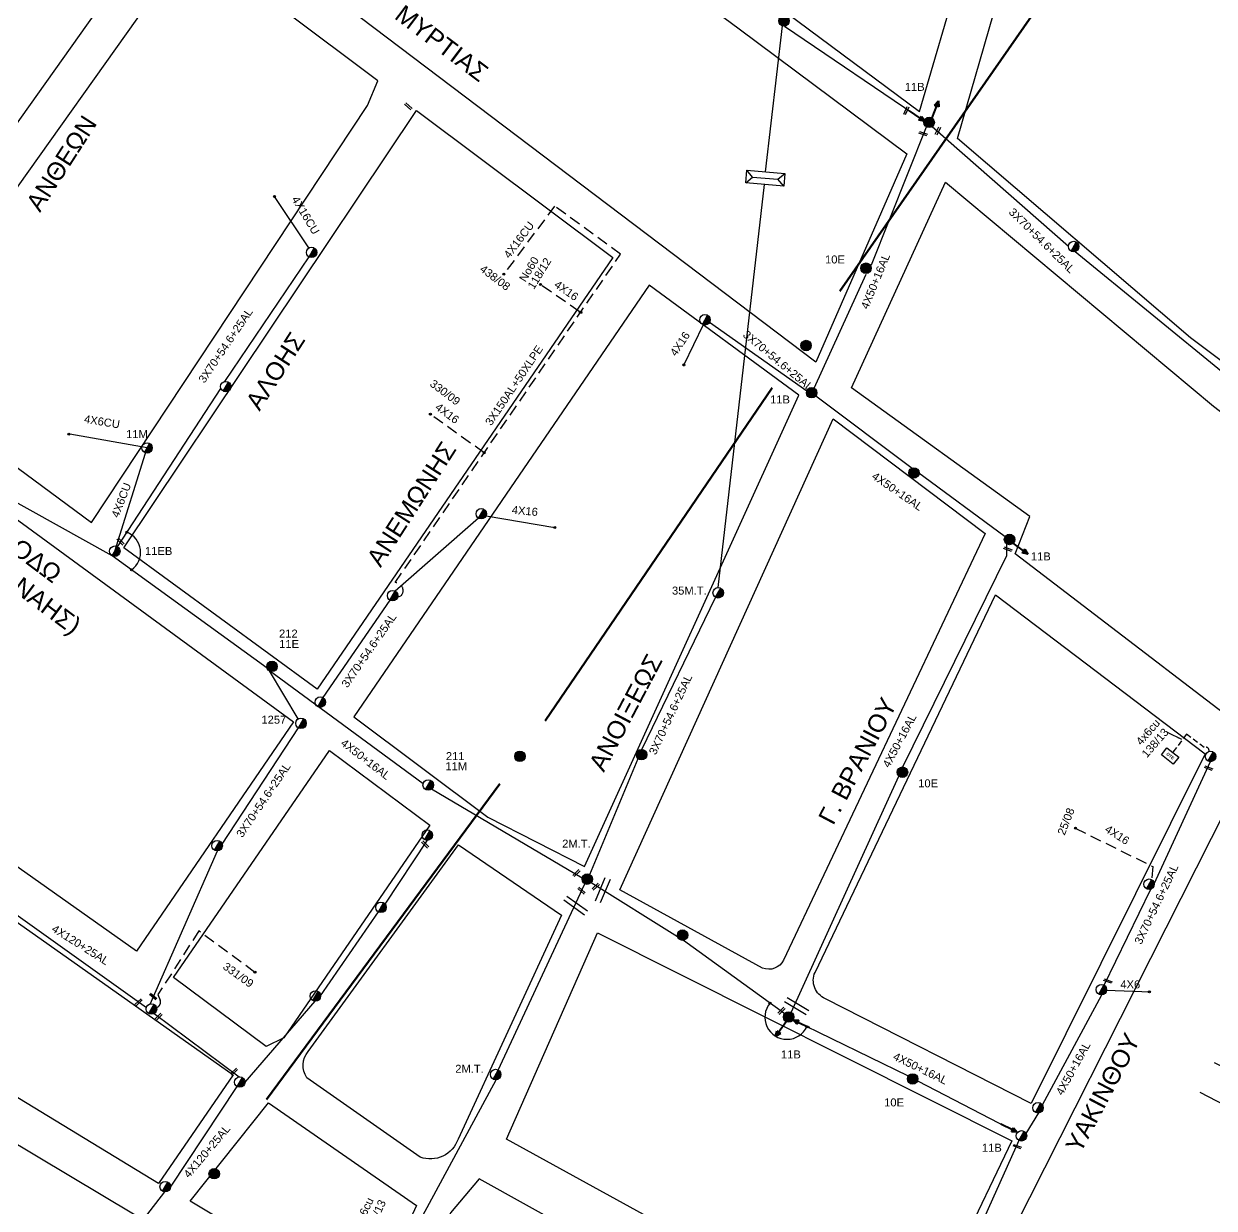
# Model space of a CAD drawing. Header units: millimetres. Extents: x 1451 to 4015, y 754 to 2365.
# Drawn here: x 1642.2 to 1910.1, y 1320.1 to 1586.5 of the extents above; entities that cross this region are included whole.
import ezdxf
from ezdxf.enums import TextEntityAlignment as Align

# ---------------------------------------------------------------- set-up
doc = ezdxf.new("R2010")
doc.units = ezdxf.units.MM
doc.linetypes.add('DASHED', pattern=[19.05, 12.7, -6.35])
for name, color, linetype in [('0 @ 1', 7, 'Continuous'), ('Pillar', 7, 'Continuous'), ('Pillar OTE', 7, 'Continuous'), ('Γέφυρες Εναερίου Δικτύου', 7, 'Continuous'), ('Γυμνά εναέρια ΧΤ (3Φ)   4x16CU', 7, 'Continuous'), ('Γυμνά εναέρια ΧΤ και ΦΟΠ (3Φ)   4x50+16AL', 7, 'Continuous'), ('Εναέρια παροχή ΧΤ 4x16', 7, 'SYN_LINE'), ('Επίτονοι', 7, 'Continuous'), ('Επιγραφές - Σχήματα', 7, 'Continuous'), ('Καλώδια ΧΤ   3x150AL+50XLPE', 7, 'DASHED'), ('Καλώδια ΧΤ   4x6CU', 7, 'DASHED'), ('Μηχανική τομή', 7, 'Continuous'), ('Στύλος Ξύλινος', 7, 'Continuous'), ('Στύλος Ξύλινος @ 1', 7, 'Continuous'), ('Στύλος ΦΜ', 7, 'Continuous'), ('Στύλος ΦΜ @ 1', 7, 'Continuous'), ('Συνδέσεις', 7, 'Continuous'), ('Συνεστραμμένα ΧΤ   3x70+54.6+25AL', 7, 'SYN_LINE'), ('Συνεστραμμένα ΧΤ   4x120+25AL', 7, 'SYN_LINE'), ('Τομή', 7, 'Continuous'), ('Υποσταθμός πόλεως', 7, 'Continuous'), ('Υπόβαθρο ΔΕΗ', 7, 'Continuous'), ('Υπόγεια καλώδια Παροχών ΧΤ   4x6', 7, 'DASHED')]:
    doc.layers.add(name, color=color, linetype=linetype)
doc.styles.get("Standard").update_dxf_attribs({"font": 'ARIAL.TTF'})
doc.linetypes.add('SYN_LINE', pattern='A,0.5,-0.0001,["/\\/\\/\\/",Standard,S=0.1,R=0,X=0,Y=-0.05],-0.25', length=0.7501)
doc.dimstyles.new('ISO-25', dxfattribs={"dimtxt": 2.5, "dimasz": 2.5, "dimexe": 1.25, "dimexo": 0.625, "dimtad": 1, "dimtxsty": 'Standard', "dimcen": 2.5, "dimadec": 0, "dimazin": 0, "dimtfac": 1, "dimtmove": 0, "dimatfit": 3, "dimfxl": 1, "dimarcsym": 0})

# ---------------------------------------------------------------- blocks, each defined once
blk = doc.blocks.new('ΥΠΑΡΧΩΝ ΤΣΙΜΕΝΤΕΝΙΟΣ ΣΤΥΛΟΣ')
at = {"layer": 'Στύλος ΦΜ'}
blk.add_hatch(color=7, dxfattribs=at).paths.add_polyline_path([(-1.29, -2.28, 0.574793), (2.62, 0, 0.268822), (1.3, 2.27)])
at = {"layer": 'Στύλος ΦΜ', "color": 7}
blk.add_line((-1.29, -2.28), (1.3, 2.27), dxfattribs=at)
blk.add_circle((0, 0), 2.62, dxfattribs=at)
at = {"layer": 'Στύλος ΦΜ', "flags": 4}
for tag, p in [('ΑΡΙΘΜΟΣ', (-4.68, 8.05)), ('ΤΥΠΟΣ', (-4.91, 3.03))]:
    blk.add_attdef(tag, p, '', height=4, dxfattribs=at)
blk = doc.blocks.new('ΥΠΑΡΧΩΝ ΞΥΛΙΝΟΣ ΣΤΥΛΟΣ')
at = {"layer": 'Στύλος Ξύλινος'}
h = blk.add_hatch(color=256, dxfattribs=at)
h.paths.add_polyline_path([(-2.62, 0, 0.270008), (-1.29, -2.28), (1.3, 2.27, 0.576266)])
h.paths.add_polyline_path([(-1.29, -2.28, 0.574793), (2.62, 0, 0.268822), (1.3, 2.27)])
blk.add_line((-1.29, -2.28), (1.3, 2.27), dxfattribs=at)
blk.add_circle((0, 0), 2.62, dxfattribs=at)
at = {"layer": 'Στύλος Ξύλινος', "flags": 4}
for tag, p in [('ΑΡΙΘΜΟΣ', (-4.91, 8.6)), ('ΤΥΠΟΣ', (-4.85, 3.39))]:
    blk.add_attdef(tag, p, '', height=4, dxfattribs=at)
blk = doc.blocks.new('ΕΠΙΤΟΝΟΣ')
at = {"layer": 'Επίτονοι', "lineweight": 40, "ltscale": 40}
blk.add_hatch(color=256, dxfattribs=at).paths.add_polyline_path([(-1.13, 6.47), (0, 9.1), (1.13, 6.47)])
for p, q in [((-1.13, 6.47), (0, 9.1)), ((1.13, 6.47), (-1.13, 6.47)), ((-1.13, 6.47), (0, 6.47)), ((0, 9.1), (1.13, 6.47)), ((0, 6.47), (0, 0))]:
    blk.add_line(p, q, dxfattribs=at)
blk = doc.blocks.new('Pillar')
at = {"layer": 'Υποσταθμός πόλεως', "linetype": 'Continuous', "ltscale": 40}
blk.add_lwpolyline([(-8.57, 2.82), (8.57, 2.82), (8.57, -2.82), (-8.57, -2.82)], close=True, dxfattribs=at)
for points in [[(-5.75, 0), (-8.57, 2.82)], [(-8.57, -2.82), (-5.75, 0)], [(-5.75, 0), (5.75, 0)], [(5.75, 0), (8.57, 2.82)], [(8.57, -2.82), (5.75, 0)]]:
    blk.add_lwpolyline(points, dxfattribs=at)
at = {"layer": 'Pillar', "ltscale": 40}
blk.add_attdef('PILLAR', (-5.74, 3.71), '', height=2.52, dxfattribs=at)
blk = doc.blocks.new('ΤΟΜΗ')
at = {"layer": 'Τομή', "ltscale": 40}
for p, q in [((-5.68, 0), (5.68, 0)), ((5.68, -2.33), (-5.68, -2.33))]:
    blk.add_line(p, q, dxfattribs=at)
blk = doc.blocks.new('_ΣΥΝΔΕΣΗ')
at = {"layer": 'Συνδέσεις', "linetype": 'SYN_LINE', "ltscale": 40}
blk.add_hatch(color=256, dxfattribs=at).paths.add_polyline_path([(0.5, -0.01, 1), (-0.5, -0.01, 1)])
at = {"layer": 'Συνδέσεις'}
blk.add_circle((0, -0.01), 0.5, dxfattribs=at)
blk = doc.blocks.new('ΜΗΧΑΝΙΚΗ ΤΟΜΗ')
at = {"layer": 'Μηχανική τομή', "ltscale": 40}
for p, q in [((-1.89, 0.78), (1.89, 0.78)), ((1.89, 0), (-1.89, 0))]:
    blk.add_line(p, q, dxfattribs=at)
blk = doc.blocks.new('PILLAR ΟΤΕ')
at = {"layer": 'Pillar OTE', "ltscale": 40}
blk.add_lwpolyline([(-3.31, 2.02), (3.39, 2.02), (3.39, -1.99), (-3.31, -1.99)], close=True, dxfattribs=at)
at = {"layer": 'Pillar OTE', "insert": (-1.81, 0.71), "char_height": 1.3575, "width": 109.961, "attachment_point": 1}
blk.add_mtext('{\\fArial|b1|i0|c161|p34;OTE}', dxfattribs=at)
blk = doc.blocks.new('TSONTA XT1')
at = {"ltscale": 40}
h = blk.add_hatch(color=256, dxfattribs=at)
h.dxf.hatch_style = 1
h.paths.add_polyline_path([(595.96, 2487.66), (597.07, 2488.77), (595.96, 2489.87), (594.85, 2488.77)])
blk.add_lwpolyline([(594.85, 2488.77), (595.96, 2489.87), (597.07, 2488.77), (595.96, 2487.66)], close=True, dxfattribs=at)

msp = doc.modelspace()

# ---------------------------------------------------------------- linework, layer by layer
at = {"color": 133, "lineweight": 60, "ltscale": 0.2}
for points in [[(1893.13, 1622.92), (1825.83, 1526.34)], [(1810.58, 1504.63), (1759.55, 1429.73)], [(1749.31, 1415.54), (1696.88, 1344.55)]]:
    msp.add_lwpolyline(points, dxfattribs=at)
at = {"layer": 'Γέφυρες Εναερίου Δικτύου', "ltscale": 20}
for points in [[(1809.12, 1553.2), (1812.93, 1586.03)], [(1798.46, 1459.72), (1808.87, 1550.4)]]:
    msp.add_lwpolyline(points, dxfattribs=at)
at = {"layer": 'Γέφυρες Εναερίου Δικτύου', "color": 30, "linetype": 'DASHED', "ltscale": 0.2}
msp.add_lwpolyline([(1694.22, 1373.16), (1681.61, 1382.48), (1672.41, 1368.15), (1672.91, 1366.94, -0.45609), (1672.08, 1365.27, -6.988817)], format="xyb", dxfattribs=at)
at = {"layer": 'Γέφυρες Εναερίου Δικτύου', "ltscale": 0.1}
msp.add_arc((1663.68, 1467.64), 4.84, 305.435, 68.8694, dxfattribs=at)
at = {"layer": 'Γυμνά εναέρια ΧΤ (3Φ)   4x16CU', "color": 30, "linetype": 'SYN_LINE', "ltscale": 15}
msp.add_lwpolyline([(1706.38, 1536.11), (1698.63, 1547.68)], dxfattribs=at)
at = {"layer": 'Γυμνά εναέρια ΧΤ (3Φ)   4x16CU', "color": 30, "linetype": 'DASHED', "ltscale": 0.2}
msp.add_lwpolyline([(1761.66, 1545.51), (1750.26, 1530.23)], dxfattribs=at)
at = {"layer": 'Γυμνά εναέρια ΧΤ και ΦΟΠ (3Φ)   4x50+16AL', "color": 27, "ltscale": 20}
msp.add_lwpolyline([(1813.41, 1585.99), (1844.8, 1564.67)], dxfattribs=at)
at = {"layer": 'Γυμνά εναέρια ΧΤ και ΦΟΠ (3Φ)   4x50+16AL', "color": 1, "ltscale": 20}
for points in [[(1832.93, 1532.27), (1845.35, 1563.32)], [(1820.09, 1504.55), (1831.76, 1530.23)], [(1842.11, 1486.51), (1820.41, 1502.77)], [(1863.02, 1471.15), (1843.35, 1485.68)], [(1840.04, 1419.36), (1863.4, 1466.9), (1863.43, 1469.5)], [(1814.91, 1364.15), (1839.14, 1417.32)]]:
    msp.add_lwpolyline(points, dxfattribs=at)
at = {"layer": 'Γυμνά εναέρια ΧΤ και ΦΟΠ (3Φ)   4x50+16AL', "color": 30, "ltscale": 20}
for points in [[(1662.13, 1466.86), (1637.76, 1480.43)], [(1696.98, 1441.6), (1662.13, 1466.86)], [(1732.08, 1415.57), (1697.51, 1440.95)], [(1767.86, 1394.37), (1733.94, 1414.36)]]:
    msp.add_lwpolyline(points, dxfattribs=at)
at = {"layer": 'Γυμνά εναέρια ΧΤ και ΦΟΠ (3Φ)   4x50+16AL', "color": 173, "ltscale": 20}
for points in [[(1769.88, 1393.34), (1789.31, 1381.26)], [(1790.63, 1380.37), (1813.46, 1363.93)], [(1871.42, 1343.33), (1884.79, 1368.1)], [(1815.33, 1362.5), (1841.25, 1349.86)], [(1843.31, 1348.74), (1865.77, 1337.11)], [(1867.75, 1336.92), (1870.62, 1341.54)], [(1866.12, 1335.36), (1857.58, 1316.28)]]:
    msp.add_lwpolyline(points, dxfattribs=at)
at = {"layer": 'Εναέρια παροχή ΧΤ 4x16', "color": 30, "linetype": 'DASHED', "ltscale": 0.2}
for points in [[(1767.22, 1521.79), (1758.47, 1527.9)], [(1745.82, 1490), (1733.71, 1498.69)]]:
    msp.add_lwpolyline(points, dxfattribs=at)
at = {"layer": 'Εναέρια παροχή ΧΤ 4x16', "color": 1, "ltscale": 10}
msp.add_lwpolyline([(1795.09, 1518.82), (1790.74, 1509.78)], dxfattribs=at)
at = {"layer": 'Εναέρια παροχή ΧΤ 4x16', "color": 30, "ltscale": 20}
msp.add_lwpolyline([(1746.26, 1475.86), (1761.73, 1473.21)], dxfattribs=at)
at = {"layer": 'Εναέρια παροχή ΧΤ 4x16', "color": 173, "linetype": 'DASHED', "ltscale": 0.2}
msp.add_lwpolyline([(1878.82, 1405.58), (1896.25, 1396.97), (1896, 1394.01)], dxfattribs=at)
at = {"layer": 'Επιγραφές - Σχήματα', "ltscale": 0.2}
msp.add_arc((1813.94, 1363.07), 4.97, 140.0586, 335.5414, dxfattribs=at)
at = {"layer": 'Καλώδια ΧΤ   3x150AL+50XLPE', "color": 30, "ltscale": 0.2}
msp.add_lwpolyline([(1725.79, 1460.82), (1776.49, 1534.69), (1761.66, 1545.51)], dxfattribs=at)
msp.add_lwpolyline([(1726.34, 1457.55), (1727.09, 1457.83, 0.666254), (1725.8, 1460.82, 0.648927)], format="xyb", dxfattribs=at)
at = {"layer": 'Καλώδια ΧΤ   4x6CU', "linetype": 'SYN_LINE', "ltscale": 20}
for p, q in [((1669.96, 1491.11), (1652.61, 1494.19)), ((1662.71, 1467.88), (1669.97, 1491.12))]:
    msp.add_line(p, q, dxfattribs=at)
at = {"layer": 'Συνεστραμμένα ΧΤ   3x70+54.6+25AL', "color": 1, "ltscale": 20}
for points in [[(1846.61, 1563.38), (1877.28, 1536.48)], [(1878.77, 1535.27), (1912.54, 1507.74)], [(1796.54, 1519.38), (1818.41, 1503.96)]]:
    msp.add_lwpolyline(points, dxfattribs=at)
at = {"layer": 'Συνεστραμμένα ΧΤ   3x70+54.6+25AL', "color": 30, "ltscale": 20}
for points in [[(1687.5, 1506.08), (1706.41, 1534.08)], [(1663.29, 1468.9), (1686.58, 1504.48)], [(1744.58, 1475.28), (1725.79, 1458.91)], [(1724.63, 1456.86), (1709.52, 1434.96)], [(1686.85, 1401.99), (1704.02, 1428.15)], [(1670.64, 1366.04), (1685.81, 1400.47)]]:
    msp.add_lwpolyline(points, dxfattribs=at)
at = {"layer": 'Συνεστραμμένα ΧΤ   3x70+54.6+25AL', "ltscale": 20}
for points in [[(1781.27, 1423.31), (1797.9, 1457.51)], [(1769.6, 1395.15), (1780.45, 1421.26)]]:
    msp.add_lwpolyline(points, dxfattribs=at)
at = {"layer": 'Συνεστραμμένα ΧΤ   3x70+54.6+25AL', "color": 30, "ltscale": 15}
msp.add_lwpolyline([(1703.94, 1430.15), (1697.51, 1440.95)], dxfattribs=at)
at = {"layer": 'Συνεστραμμένα ΧΤ   3x70+54.6+25AL', "color": 173, "ltscale": 20}
for points in [[(1896.58, 1393.09), (1909.24, 1420.55)], [(1885.28, 1370.3), (1895.84, 1391.89)]]:
    msp.add_lwpolyline(points, dxfattribs=at)
at = {"layer": 'Συνεστραμμένα ΧΤ   3x70+54.6+25AL', "color": 62, "ltscale": 20}
for points in [[(1748.99, 1351.19), (1768.43, 1393.1)], [(1730.52, 1315.73), (1748.52, 1348.99)]]:
    msp.add_lwpolyline(points, dxfattribs=at)
at = {"layer": 'Συνεστραμμένα ΧΤ   4x120+25AL', "ltscale": 20}
for points in [[(1723.55, 1388.48), (1733.09, 1402.86)], [(1632.99, 1391.46), (1669.85, 1365.29)], [(1709.03, 1367.87), (1722.02, 1386.75)], [(1692.02, 1348.46), (1707.81, 1366.66)], [(1671.55, 1363.89), (1690.72, 1349.65)], [(1675.22, 1324.88), (1690.26, 1347.45)], [(1654.16, 1298.18), (1673.95, 1323.77)]]:
    msp.add_lwpolyline(points, dxfattribs=at)
at = {"layer": 'Υπόβαθρο ΔΕΗ'}
for points in [[(1963.31, 1471.91), (1904.77, 1515.9), (1852.32, 1560.72), (1867.52, 1613.51), (1906.76, 1702.74), (1938.47, 1776.5)], [(1910.07, 1352.88), (1924.33, 1345.91), (1949.73, 1393.54), (1916.25, 1416.79), (1848.06, 1281.97), (1944.06, 1228.02), (1999.22, 1197.06)], [(1953.3, 1321.99), (1906.94, 1346.11)]]:
    msp.add_lwpolyline(points, dxfattribs=at)
for points in [[(1685.91, 1612.23), (1713.65, 1651.59), (1803.21, 1585.38), (1840.91, 1557.29), (1820.45, 1510.44)], [(1797.36, 1651.55), (1774.17, 1618.53), (1843.8, 1566.78), (1856.05, 1608.82)], [(1553.29, 1550.03), (1604.17, 1512.75), (1673.55, 1610.37), (1622.51, 1648.26)], [(1657.47, 1474.36), (1719.55, 1568.14), (1721.88, 1573.7), (1680.04, 1605.1), (1611.25, 1508.47)], [(1730.62, 1567.02), (1774.77, 1533.93), (1708.22, 1436.86), (1664.78, 1468.63)], [(1849.64, 1550.89), (1909.9, 1500.5), (1958.76, 1463.21), (1932.54, 1415.88), (1865.26, 1467.27), (1868.56, 1475.68), (1828.44, 1504.62)], [(1548.17, 1542.68), (1702.92, 1429.48), (1667.59, 1377.89), (1509.66, 1489.59)], [(1816.64, 1502.97), (1782.96, 1527.69), (1716.52, 1430.63), (1746.63, 1408.08), (1768.42, 1396.98)], [(1711.01, 1423.03), (1733.62, 1406.3), (1700.77, 1358.4), (1696.8, 1356.51), (1675.9, 1372.01)], [(1598.31, 1414.33), (1689.37, 1350.13), (1672.56, 1325.64), (1576.53, 1384.06)], [(1771.32, 1382.03), (1864.52, 1335.3), (1841.01, 1286.06), (1750.81, 1335.65)], [(1571.17, 1376.07), (1667.28, 1318.61), (1634.98, 1277.33), (1544.02, 1337.04)], [(1679.69, 1321.66), (1697.28, 1343.82), (1730.6, 1320.75), (1719.9, 1297.52)], [(1727.09, 1292.79), (1773.26, 1265.75), (1778, 1308.22), (1744.67, 1326.71), (1738.25, 1319.07)]]:
    msp.add_lwpolyline(points, close=True, dxfattribs=at)
for points in [[(1776.32, 1391.69), (1824.36, 1497.64), (1858.55, 1471.88), (1813.15, 1375.87, -0.39466), (1808.47, 1374.13)], [(1822.59, 1367.22, -0.418206), (1820.26, 1373.15), (1860.83, 1458.06), (1908.04, 1422.33), (1868.89, 1343.65)], [(1763.22, 1386), (1739.95, 1335.66, -0.420455), (1731.44, 1331.59), (1705.9, 1349.46, -0.322025), (1706.19, 1355.37), (1740.06, 1401.88)]]:
    msp.add_lwpolyline(points, format="xyb", close=True, dxfattribs=at)
at = {"layer": 'Υπόγεια καλώδια Παροχών ΧΤ   4x6', "linetype": 'DASHED', "ltscale": 0.1}
msp.add_lwpolyline([(1908.87, 1422.84, 0.685671), (1907.84, 1423.72), (1903.85, 1426.74), (1900.74, 1422.63)], format="xyb", dxfattribs=at)
at = {"layer": 'Υπόγεια καλώδια Παροχών ΧΤ   4x6', "color": 173, "linetype": 'SYN_LINE', "ltscale": 10}
msp.add_lwpolyline([(1885.86, 1369.17), (1895.74, 1368.8)], dxfattribs=at)

# ---------------------------------------------------------------- block references
at = {"layer": '0 @ 1', "color": 133, "lineweight": 60, "ltscale": 0.2, "xscale": 0.4499999999998181, "yscale": 0.4499999999998181, "zscale": 0.4499999999998181}
msp.add_blockref('ΥΠΑΡΧΩΝ ΞΥΛΙΝΟΣ ΣΤΥΛΟΣ', (1685.08, 1327.86), dxfattribs=at)
at = {"layer": 'Pillar', "xscale": 0.5000000000000102, "yscale": 0.5000000000000102, "zscale": 0.5000000000000102, "rotation": 354.9251880729351}
msp.add_blockref('Pillar', (1809.06, 1551.79), dxfattribs=at)
at = {"layer": 'Pillar OTE', "xscale": 0.5, "yscale": 0.5, "zscale": 0.5, "rotation": 321.7256186345564}
msp.add_blockref('PILLAR ΟΤΕ', (1900.12, 1421.85), dxfattribs=at)
at = {"layer": 'Επίτονοι'}
for p, xscale, yscale, zscale, rotation in [((1841.53, 1566.93), 0.4499999999996523, 0.4499999999996523, 0.4499999999996523, 234.8847639371046), ((1846.52, 1565.36), 0.4499999999997217, 0.4499999999997217, 0.4499999999997217, 337.6908989981152), ((1864.85, 1469.7), 0.4499999999999207, 0.4499999999999207, 0.4499999999999207, 232.9515204633186), ((1813.74, 1362.1), 0.4499999999999694, 0.4499999999999694, 0.4499999999999694, 144.9700706920193), ((1819.01, 1360.72), 0.449999999999896, 0.449999999999896, 0.449999999999896, 64.51572905761326), ((1862.06, 1339.01), 0.4499999999997911, 0.4499999999997911, 0.4499999999997911, 243.5174542484898)]:
    msp.add_blockref('ΕΠΙΤΟΝΟΣ', p, dxfattribs=dict(at, xscale=xscale, yscale=yscale, zscale=zscale, rotation=rotation))
at = {"layer": 'Μηχανική τομή'}
for p, xscale, yscale, zscale, rotation in [((1728.64, 1567.81), 0.5000000000000842, 0.5000000000000842, 0.5000000000000842, 318.6484847776387), ((1840.97, 1566.89), 0.5000000000000686, 0.5000000000000686, 0.5000000000000686, 64.79510568417017), ((1844.53, 1561.61), 0.5000000000001149, 0.5000000000001149, 0.5000000000001149, 339.8383260877817), ((1848.05, 1562.35), 0.5000000000000686, 0.5000000000000686, 0.5000000000000686, 64.79510568417017), ((1664.12, 1470.22), 0.4999999999999677, 0.4999999999999677, 0.4999999999999677, 134.5671431874538), ((1863.58, 1468.15), 0.5000000000001149, 0.5000000000001149, 0.5000000000001149, 339.8383260877817), ((1908.74, 1418.9), 0.5000000000001149, 0.5000000000001149, 0.5000000000001149, 339.8383260877817), ((1732.69, 1402.05), 0.4999999999999677, 0.4999999999999677, 0.4999999999999677, 134.5671431874538), ((1766.47, 1395.62), 0.4999999999999743, 0.4999999999999743, 0.4999999999999743, 223.8841218705525), ((1770.79, 1392.57), 0.4999999999999743, 0.4999999999999743, 0.4999999999999743, 223.8841218705525), ((1767.59, 1391.37), 0.500000000000084, 0.500000000000084, 0.500000000000084, 318.6484847776387), ((1886.06, 1371.02), 0.5000000000001149, 0.5000000000001149, 0.5000000000001149, 339.8383260877817), ((1667.93, 1366.57), 0.4999999999999743, 0.4999999999999743, 0.4999999999999743, 223.8841218705525), ((1671.46, 1367.87), 0.4999999999998774, 0.4999999999998774, 0.4999999999998774, 139.7910062385979), ((1672.42, 1363.3), 0.4999999999999743, 0.4999999999999743, 0.4999999999999743, 223.8841218705525), ((1812.57, 1364.65), 0.4999999999999743, 0.4999999999999743, 0.4999999999999743, 223.8841218705525), ((1689.4, 1350.96), 0.4999999999999743, 0.4999999999999743, 0.4999999999999743, 223.8841218705525), ((1865.69, 1333.78), 0.5000000000001149, 0.5000000000001149, 0.5000000000001149, 339.8383260877817)]:
    msp.add_blockref('ΜΗΧΑΝΙΚΗ ΤΟΜΗ', p, dxfattribs=dict(at, xscale=xscale, yscale=yscale, zscale=zscale, rotation=rotation))
at = {"layer": 'Στύλος Ξύλινος @ 1', "ltscale": 40}
ref = msp.add_blockref('ΥΠΑΡΧΩΝ ΞΥΛΙΝΟΣ ΣΤΥΛΟΣ', (1813.27, 1587.16), dxfattribs=dict(at, xscale=0.4499999999998181, yscale=0.4499999999998181, zscale=0.4499999999998181))
ref.add_attrib('ΤΥΠΟΣ', '14M', (1819.37, 1589.26), dxfattribs={"layer": 'Στύλος Ξύλινος', "height": 1.8, "flags": 4})
ref.add_attrib('ΑΡΙΘΜΟΣ', '56A M.T', (1819.34, 1591.6), dxfattribs={"layer": 'Στύλος Ξύλινος', "height": 1.8, "flags": 4})
ref = msp.add_blockref('ΥΠΑΡΧΩΝ ΞΥΛΙΝΟΣ ΣΤΥΛΟΣ', (1845.93, 1564.34), dxfattribs=dict(at, xscale=0.4499999999998181, yscale=0.4499999999998181, zscale=0.4499999999998181))
ref.add_attrib('ΤΥΠΟΣ', '11B', (1840.45, 1571.43), dxfattribs={"layer": 'Στύλος Ξύλινος', "height": 1.8, "flags": 4})
ref = msp.add_blockref('ΥΠΑΡΧΩΝ ΞΥΛΙΝΟΣ ΣΤΥΛΟΣ', (1831.73, 1531.54), dxfattribs=dict(at, xscale=0.4499999999998181, yscale=0.4499999999998181, zscale=0.4499999999998181))
ref.add_attrib('ΤΥΠΟΣ', '10E', (1822.51, 1532.61), dxfattribs={"layer": 'Στύλος Ξύλινος', "height": 1.8, "flags": 4})
at = {"layer": 'Στύλος Ξύλινος @ 1', "color": 133, "lineweight": 60, "ltscale": 40, "xscale": 0.4499999999998181, "yscale": 0.4499999999998181, "zscale": 0.4499999999998181}
for p in [(1818.24, 1514.14), (1753.86, 1421.74)]:
    msp.add_blockref('ΥΠΑΡΧΩΝ ΞΥΛΙΝΟΣ ΣΤΥΛΟΣ', p, dxfattribs=at)
at = {"layer": 'Στύλος Ξύλινος @ 1', "ltscale": 40}
ref = msp.add_blockref('ΥΠΑΡΧΩΝ ΞΥΛΙΝΟΣ ΣΤΥΛΟΣ', (1819.5, 1503.53), dxfattribs=dict(at, xscale=0.4499999999998181, yscale=0.4499999999998181, zscale=0.4499999999998181))
ref.add_attrib('ΤΥΠΟΣ', '11Β', (1810.14, 1501.11), dxfattribs={"layer": 'Στύλος Ξύλινος', "height": 1.8, "flags": 4})
at = {"layer": 'Στύλος Ξύλινος @ 1', "ltscale": 40, "xscale": 0.4499999999998181, "yscale": 0.4499999999998181, "zscale": 0.4499999999998181}
for p in [(1842.51, 1485.49), (1781.24, 1422.13), (1790.46, 1381.53)]:
    msp.add_blockref('ΥΠΑΡΧΩΝ ΞΥΛΙΝΟΣ ΣΤΥΛΟΣ', p, dxfattribs=at)
at = {"layer": 'Στύλος Ξύλινος @ 1', "ltscale": 40}
ref = msp.add_blockref('ΥΠΑΡΧΩΝ ΞΥΛΙΝΟΣ ΣΤΥΛΟΣ', (1864.02, 1470.52), dxfattribs=dict(at, xscale=0.4499999999998181, yscale=0.4499999999998181, zscale=0.4499999999998181))
ref.add_attrib('ΤΥΠΟΣ', '11B', (1868.82, 1465.82), dxfattribs={"layer": 'Στύλος Ξύλινος', "height": 1.8, "flags": 4})
ref = msp.add_blockref('ΥΠΑΡΧΩΝ ΞΥΛΙΝΟΣ ΣΤΥΛΟΣ', (1698.09, 1441.98), dxfattribs=dict(at, xscale=0.4499999999998181, yscale=0.4499999999998181, zscale=0.4499999999998181))
ref.add_attrib('ΤΥΠΟΣ', '11E', (1699.69, 1446.12), dxfattribs={"layer": 'Στύλος Ξύλινος', "height": 1.8, "flags": 4})
ref.add_attrib('ΑΡΙΘΜΟΣ', '212', (1699.66, 1448.46), dxfattribs={"layer": 'Στύλος Ξύλινος', "height": 1.8, "flags": 4})
ref = msp.add_blockref('ΥΠΑΡΧΩΝ ΞΥΛΙΝΟΣ ΣΤΥΛΟΣ', (1839.93, 1418.18), dxfattribs=dict(at, xscale=0.4499999999998181, yscale=0.4499999999998181, zscale=0.4499999999998181))
ref.add_attrib('ΤΥΠΟΣ', '10E', (1843.47, 1414.78), dxfattribs={"layer": 'Στύλος Ξύλινος', "height": 1.8, "flags": 4})
ref = msp.add_blockref('ΥΠΑΡΧΩΝ ΞΥΛΙΝΟΣ ΣΤΥΛΟΣ', (1769.01, 1394.13), dxfattribs=dict(at, xscale=0.4499999999998181, yscale=0.4499999999998181, zscale=0.4499999999998181))
ref.add_attrib('ΤΥΠΟΣ', '2Μ.Τ.', (1763.36, 1401.2), dxfattribs={"layer": 'Στύλος Ξύλινος', "height": 1.8, "flags": 4})
ref = msp.add_blockref('ΥΠΑΡΧΩΝ ΞΥΛΙΝΟΣ ΣΤΥΛΟΣ', (1814.32, 1363.12), dxfattribs=dict(at, xscale=0.4499999999998181, yscale=0.4499999999998181, zscale=0.4499999999998181))
ref.add_attrib('ΤΥΠΟΣ', '11B', (1812.59, 1353.8), dxfattribs={"layer": 'Στύλος Ξύλινος', "height": 1.8, "flags": 4})
ref = msp.add_blockref('ΥΠΑΡΧΩΝ ΞΥΛΙΝΟΣ ΣΤΥΛΟΣ', (1842.22, 1349.19), dxfattribs=dict(at, xscale=0.4499999999998181, yscale=0.4499999999998181, zscale=0.4499999999998181))
ref.add_attrib('ΤΥΠΟΣ', '10E', (1835.81, 1343.01), dxfattribs={"layer": 'Στύλος Ξύλινος', "height": 1.8, "flags": 4})
at = {"layer": 'Στύλος ΦΜ @ 1', "ltscale": 40, "xscale": 0.4499999999998181, "yscale": 0.4499999999998181, "zscale": 0.4499999999998181}
for p in [(1878.46, 1536.41), (1706.99, 1535.1), (1795.5, 1519.93), (1687.68, 1504.91), (1745.16, 1476.31), (1725.21, 1457.89), (1708.94, 1433.94), (1909.25, 1421.72), (1733.01, 1404.03), (1685.73, 1401.65), (1895.41, 1392.98), (1722.6, 1387.78), (1707.85, 1367.84), (1884.69, 1369.27), (1670.96, 1364.91), (1690.84, 1348.48), (1870.43, 1342.7), (1674.05, 1324.95)]:
    msp.add_blockref('ΥΠΑΡΧΩΝ ΤΣΙΜΕΝΤΕΝΙΟΣ ΣΤΥΛΟΣ', p, dxfattribs=at)
at = {"layer": 'Στύλος ΦΜ @ 1', "ltscale": 40}
ref = msp.add_blockref('ΥΠΑΡΧΩΝ ΤΣΙΜΕΝΤΕΝΙΟΣ ΣΤΥΛΟΣ', (1669.97, 1491.12), dxfattribs=dict(at, xscale=0.4499999999998181, yscale=0.4499999999998181, zscale=0.4499999999998181))
ref.add_attrib('ΤΥΠΟΣ', '11M', (1665.25, 1493.32), dxfattribs={"layer": 'Στύλος ΦΜ', "height": 1.8, "flags": 4})
ref = msp.add_blockref('ΥΠΑΡΧΩΝ ΤΣΙΜΕΝΤΕΝΙΟΣ ΣΤΥΛΟΣ', (1662.71, 1467.88), dxfattribs=dict(at, xscale=0.4499999999998181, yscale=0.4499999999998181, zscale=0.4499999999998181))
ref.add_attrib('ΤΥΠΟΣ', '11EB', (1669.51, 1467.04), dxfattribs={"layer": 'Στύλος ΦΜ', "height": 1.8, "flags": 4})
ref = msp.add_blockref('ΥΠΑΡΧΩΝ ΤΣΙΜΕΝΤΕΝΙΟΣ ΣΤΥΛΟΣ', (1798.48, 1458.54), dxfattribs=dict(at, xscale=0.4499999999998181, yscale=0.4499999999998181, zscale=0.4499999999998181))
ref.add_attrib('ΤΥΠΟΣ', '35Μ.Τ.', (1788.07, 1458.13), dxfattribs={"layer": 'Στύλος ΦΜ', "height": 1.8, "flags": 4})
ref = msp.add_blockref('ΥΠΑΡΧΩΝ ΤΣΙΜΕΝΤΕΝΙΟΣ ΣΤΥΛΟΣ', (1704.6, 1429.17), dxfattribs=dict(at, xscale=0.4499999999998181, yscale=0.4499999999998181, zscale=0.4499999999998181))
ref.add_attrib('ΤΥΠΟΣ', '1257', (1695.7, 1429.09), dxfattribs={"layer": 'Στύλος ΦΜ', "height": 1.8, "flags": 4})
ref = msp.add_blockref('ΥΠΑΡΧΩΝ ΤΣΙΜΕΝΤΕΝΙΟΣ ΣΤΥΛΟΣ', (1733.23, 1415.3), dxfattribs=dict(at, xscale=0.4499999999998181, yscale=0.4499999999998181, zscale=0.4499999999998181))
ref.add_attrib('ΤΥΠΟΣ', '11M', (1737.09, 1418.63), dxfattribs={"layer": 'Στύλος ΦΜ', "height": 1.8, "flags": 4})
ref.add_attrib('ΑΡΙΘΜΟΣ', '211', (1737.2, 1420.89), dxfattribs={"layer": 'Στύλος ΦΜ', "height": 1.8, "flags": 4})
ref = msp.add_blockref('ΥΠΑΡΧΩΝ ΤΣΙΜΕΝΤΕΝΙΟΣ ΣΤΥΛΟΣ', (1748.4, 1350.17), dxfattribs=dict(at, xscale=0.4499999999998181, yscale=0.4499999999998181, zscale=0.4499999999998181))
ref.add_attrib('ΤΥΠΟΣ', '2Μ.Τ.', (1739.32, 1350.57), dxfattribs={"layer": 'Στύλος ΦΜ', "height": 1.8, "flags": 4})
ref = msp.add_blockref('ΥΠΑΡΧΩΝ ΤΣΙΜΕΝΤΕΝΙΟΣ ΣΤΥΛΟΣ', (1866.7, 1336.39), dxfattribs=dict(at, xscale=0.4499999999998181, yscale=0.4499999999998181, zscale=0.4499999999998181))
ref.add_attrib('ΤΥΠΟΣ', '11B', (1857.81, 1332.82), dxfattribs={"layer": 'Στύλος ΦΜ', "height": 1.8, "flags": 4})
at = {"layer": 'Συνδέσεις', "xscale": 0.4499999999998181, "yscale": 0.4499999999998181, "zscale": 0.4499999999998181}
for p in [(1698.64, 1547.69), (1750.26, 1530.23), (1758.47, 1527.9), (1790.74, 1509.78), (1733.71, 1498.69), (1652.39, 1494.21), (1745.82, 1490), (1761.73, 1473.22), (1665.42, 1472.16), (1666.48, 1463.7), (1878.86, 1405.62), (1694.25, 1373.18), (1895.48, 1368.79), (1810.12, 1366.21), (1818.44, 1360.94)]:
    msp.add_blockref('_ΣΥΝΔΕΣΗ', p, dxfattribs=at)
at = {"layer": 'Συνδέσεις', "xscale": 0.3075184835441075, "yscale": 0.3075184835441075, "zscale": 0.3075184835441075, "rotation": 55.54078285322701}
msp.add_blockref('TSONTA XT1', (2294.85, 937.44), dxfattribs=at)
at = {"layer": 'Τομή'}
for p, xscale, yscale, zscale, rotation in [((1771.97, 1391.9), 0.4999999999999439, 0.4999999999999439, 0.4999999999999439, 67.22978915860662), ((1766.74, 1388.66), 0.5000000000000293, 0.5000000000000293, 0.5000000000000293, 324.3188059829969), ((1816.42, 1366.07), 0.4999999999999725, 0.4999999999999725, 0.4999999999999725, 329.185818619348)]:
    msp.add_blockref('ΤΟΜΗ', p, dxfattribs=dict(at, xscale=xscale, yscale=yscale, zscale=zscale, rotation=rotation))

# ---------------------------------------------------------------- texts
at = {"layer": 'Γυμνά εναέρια ΧΤ (3Φ)   4x16CU', "ltscale": 20}
for s, rotation, p in [('4X16CU', 301.1113, (1705.65, 1543.46)), ('4X16CU', 53, (1753.62, 1537.91)), ('4x6cu', 64.79, (1718.77, 1319.31)), ('140/13', 64.79, (1721.3, 1318.38))]:
    msp.add_text(s, height=1.8, rotation=rotation, dxfattribs=at).set_placement(p, align=Align.MIDDLE)
at = {"layer": 'Γυμνά εναέρια ΧΤ και ΦΟΠ (3Φ)   4x50+16AL', "ltscale": 20}
for rotation, p in [(67.4845, (1833.84, 1528.62)), (325.5166, (1838.8, 1481.35)), (61.8763, (1839.26, 1425.28)), (322.3907, (1719.15, 1421.09)), (61.0031, (1878.34, 1351.56)), (334.1692, (1843.97, 1351.56))]:
    msp.add_text('4X50+16AL', height=1.8, rotation=rotation, dxfattribs=at).set_placement(p, align=Align.MIDDLE)
at = {"layer": 'Εναέρια παροχή ΧΤ 4x16', "ltscale": 20}
for rotation, p in [(325, (1764.32, 1526.51)), (56.2851, (1789.86, 1514.54)), (323.3017, (1737.51, 1498.9)), (354.9126, (1754.98, 1476.96)), (327.4052, (1888.25, 1404.1))]:
    msp.add_text('4X16', height=1.8, rotation=rotation, dxfattribs=at).set_placement(p, align=Align.MIDDLE)
at = {"layer": 'Επιγραφές - Σχήματα', "ltscale": 20, "attachment_point": 1}
for s, insert, char_height, width, rotation in [('ΜΥΡΤΙΑΣ', (1727.81, 1591.04), 4, 33.3738, 322.9305), ('ΑΝΘΕΩΝ', (1642.51, 1546.1), 4, 33.3738, 57.2606), ('Νο60', (1753.56, 1529.23), 1.8, 33.3738, 58.4443), ('118/12', (1755.46, 1527.56), 1.8, 33.3738, 58.4443), ('438/08', (1745.76, 1532.45), 1.8, 33.3738, 322.9305), ('ΑΛΟΗΣ', (1691.91, 1501.4), 4, 33.3738, 57.2606), ('330/09', (1734.51, 1506.63), 1.8, 33.3738, 322.9305), ('ΑΝΕΜΩΝΗΣ', (1719.14, 1466.22), 4, 33.3738, 57.2606), ('ΡΟΔΩ\\P(ΔΑΝΑΗΣ)', (1638.41, 1473.29), 4, 33.3738, 323.1744), ('ΑΝΟΙΞΕΩΣ', (1769.19, 1419.88), 4, 33.3738, 62.2296), ('Γ. ΒΡΑΝΙΟΥ', (1820.81, 1407.92), 4, 33.3738, 62.2296), ('4x6cu', (1892.28, 1425.27), 1.8, 33.3738, 48.9994), ('138/13', (1893.57, 1422.46), 1.8, 33.3738, 48.9994), ('25/08', (1874.73, 1404.51), 1.8, 33.3738, 68.5257), ('331/09', (1687.9, 1375.56), 1.8, 36.7188, 324.4666), ('ΥΑΚΙΝΘΟΥ', (1876.42, 1334.11), 4, 33.3738, 62.2296)]:
    msp.add_mtext(s, dxfattribs=dict(at, insert=insert, char_height=char_height, width=width, rotation=rotation))
at = {"layer": 'Καλώδια ΧΤ   3x150AL+50XLPE', "ltscale": 0.2}
msp.add_text('3X150AL+50XLPE', height=1.8, rotation=56, dxfattribs=at).set_placement((1752.53, 1505.18), align=Align.MIDDLE)
at = {"layer": 'Συνεστραμμένα ΧΤ   3x70+54.6+25AL', "ltscale": 20}
for s, rotation, p in [('3X70+54.6+25AL', 315.4816, (1871.31, 1537.76)), ('3X70+54.6+25AL', 55.8606, (1687.63, 1514.16)), ('3X70+54.6+25AL', 320.2888, (1811.97, 1510.74)), ('4X6CU', 350.7256, (1659.84, 1497.03)), ('4X6CU', 69.1018, (1664.15, 1479.38)), ('3X70+54.6+25AL', 55.2797, (1719.88, 1445.58)), ('3X70+54.6+25AL', 64.9625, (1787.75, 1431.17)), ('3X70+54.6+25AL', 55.8275, (1696.15, 1411.91)), ('3X70+54.6+25AL', 64.4816, (1897.06, 1388.5))]:
    msp.add_text(s, height=1.8, rotation=rotation, dxfattribs=at).set_placement(p, align=Align.MIDDLE)
at = {"layer": 'Συνεστραμμένα ΧΤ   4x120+25AL', "ltscale": 20}
for rotation, p in [(327.7743, (1655, 1379.36)), (49.7371, (1683.42, 1332.91))]:
    msp.add_text('4X120+25AL', height=1.8, rotation=rotation, dxfattribs=at).set_placement(p, align=Align.MIDDLE)
at = {"layer": 'Υπόγεια καλώδια Παροχών ΧΤ   4x6', "ltscale": 0.2}
msp.add_text('4X6', height=1.8, dxfattribs=at).set_placement((1891.19, 1370.46), align=Align.MIDDLE)

# ---------------------------------------------------------------- leaders
at = {"layer": 'Επιγραφές - Σχήματα', "ltscale": 40}
msp.add_leader([(1902.78, 1425.51), (1899.7, 1427.06)], dimstyle='ISO-25', override={"dimasz": 1, "dimtad": 0}, dxfattribs=at)

doc.saveas('drawing.dxf')
